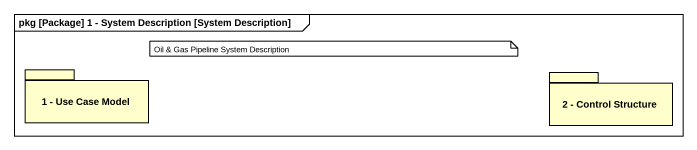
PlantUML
@startuml
mainframe pkg [Package] 1 - System Description [System Description]
package "1 - Use Case Model" as p1_Use_Case_Model #FFFFCC {
}
package "2 - Control Structure" as p2_Control_Structure #FFFFCC {
}
note as N1
  Oil & Gas Pipeline System Description
end note
@enduml
